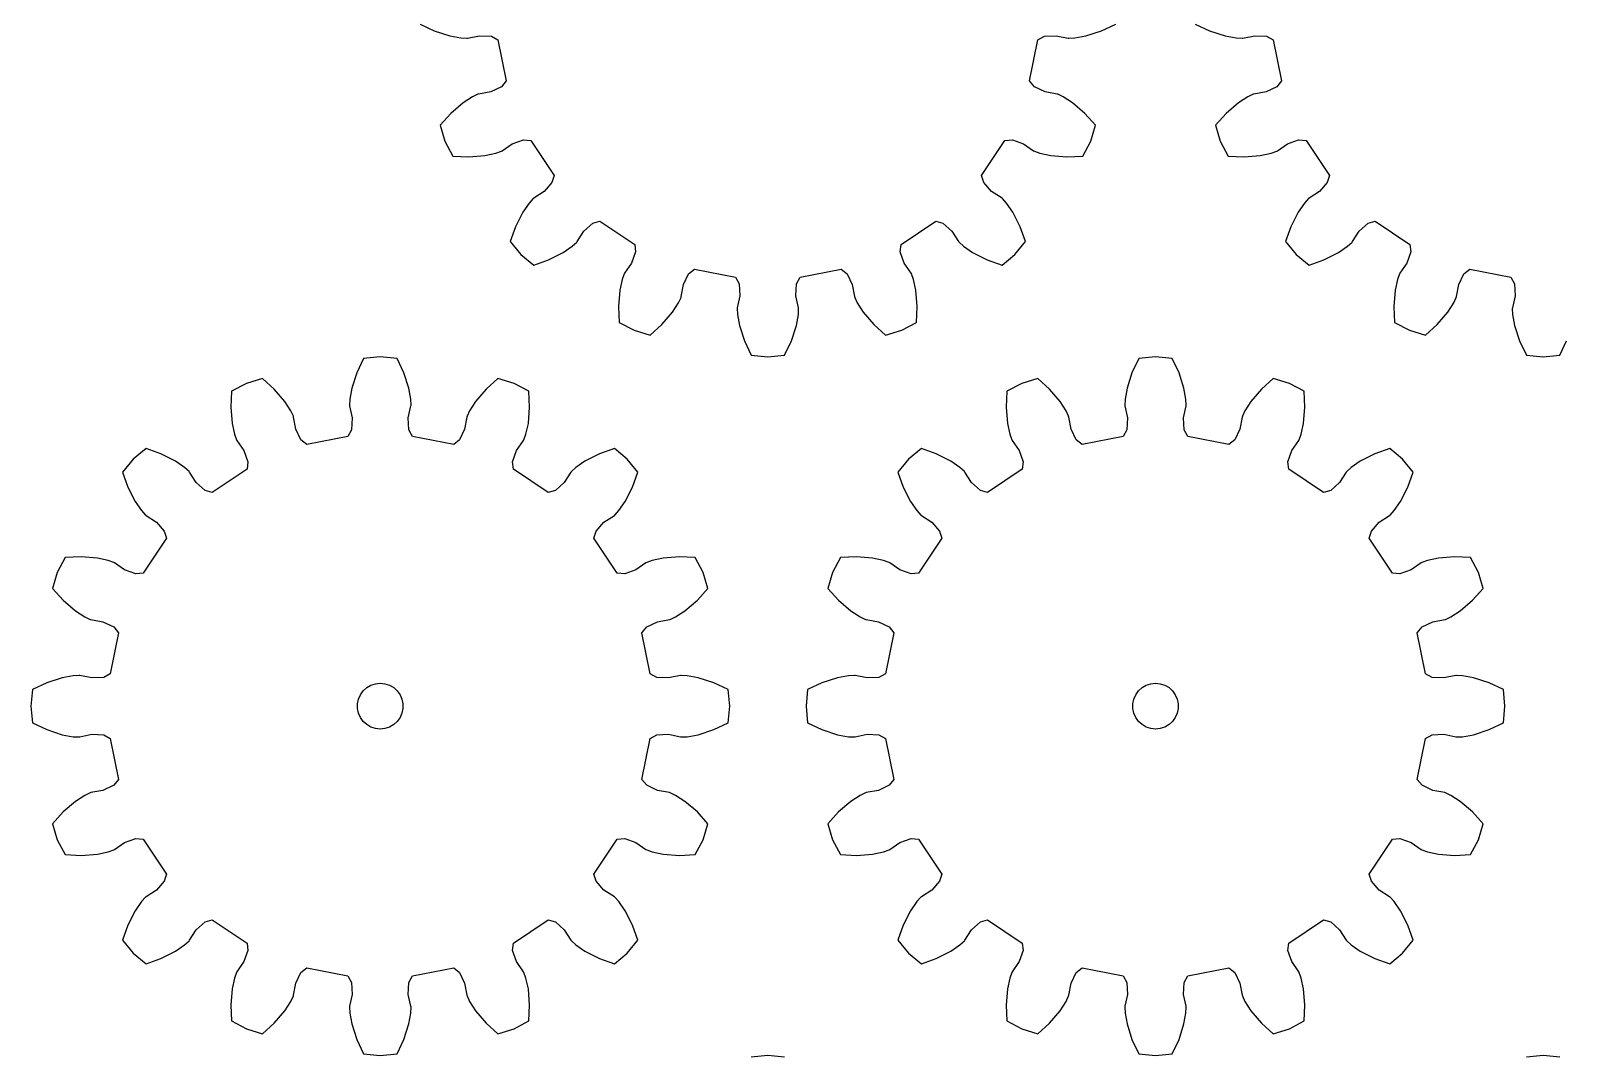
# Model space of a CAD drawing. Extents: x 0 to 198, y 0 to 229.
# Drawn here: x 0 to 100.7, y 91.6 to 158.9 of the extents above; entities that cross this region are included whole.
import ezdxf

# ---------------------------------------------------------------- set-up
doc = ezdxf.new("R2010")
doc.units = 0

msp = doc.modelspace()

# ---------------------------------------------------------------- linework, layer by layer
for p, q in [((25.53, 159.33), (26.46, 158.89)), ((70.21, 158.89), (71.15, 159.33)), ((76.36, 159.33), (77.3, 158.89)), ((26.46, 158.89), (27.48, 158.56)), ((27.48, 158.56), (28.2, 158.43)), ((28.2, 158.43), (28.59, 158.41)), ((28.59, 158.41), (28.64, 158.41)), ((28.64, 158.41), (29.43, 158.58)), ((29.43, 158.58), (30.21, 158.54)), ((30.21, 158.54), (30.63, 158.31)), ((30.63, 158.31), (31.17, 155.61)), ((65.5, 155.61), (66.04, 158.31)), ((66.04, 158.31), (66.47, 158.54)), ((66.47, 158.54), (67.25, 158.58)), ((67.25, 158.58), (68.03, 158.41)), ((68.03, 158.41), (68.08, 158.41)), ((68.08, 158.41), (68.47, 158.43)), ((68.47, 158.43), (69.19, 158.56)), ((69.19, 158.56), (70.21, 158.89)), ((77.3, 158.89), (78.32, 158.56)), ((78.32, 158.56), (79.04, 158.43)), ((79.04, 158.43), (79.43, 158.41)), ((79.43, 158.41), (79.48, 158.41)), ((79.48, 158.41), (80.26, 158.58)), ((80.26, 158.58), (81.04, 158.54)), ((81.04, 158.54), (81.47, 158.31)), ((81.47, 158.31), (82.01, 155.61)), ((30.86, 155.23), (30.16, 154.9)), ((31.17, 155.61), (30.86, 155.23)), ((65.81, 155.23), (65.5, 155.61)), ((66.51, 154.9), (65.81, 155.23)), ((81.7, 155.23), (81, 154.9)), ((82.01, 155.61), (81.7, 155.23)), ((28.35, 154.17), (27.54, 153.48)), ((28.97, 154.57), (28.35, 154.17)), ((29.32, 154.74), (28.97, 154.57)), ((29.37, 154.75), (29.32, 154.74)), ((30.16, 154.9), (29.37, 154.75)), ((67.3, 154.75), (66.51, 154.9)), ((67.35, 154.74), (67.3, 154.75)), ((67.7, 154.57), (67.35, 154.74)), ((68.32, 154.17), (67.7, 154.57)), ((69.13, 153.48), (68.32, 154.17)), ((79.19, 154.17), (78.38, 153.48)), ((79.81, 154.57), (79.19, 154.17)), ((80.16, 154.74), (79.81, 154.57)), ((80.21, 154.75), (80.16, 154.74)), ((81, 154.9), (80.21, 154.75)), ((27.54, 153.48), (26.84, 152.71)), ((69.83, 152.71), (69.13, 153.48)), ((78.38, 153.48), (77.68, 152.71)), ((26.84, 152.71), (27.16, 151.66)), ((69.51, 151.66), (69.83, 152.71)), ((77.68, 152.71), (78, 151.66)), ((27.16, 151.66), (27.68, 150.68)), ((30.91, 151.03), (31.57, 151.49)), ((31.57, 151.49), (32.31, 151.75)), ((32.31, 151.75), (32.79, 151.7)), ((32.79, 151.7), (34.32, 149.41)), ((62.35, 149.41), (63.88, 151.7)), ((63.88, 151.7), (64.37, 151.75)), ((64.37, 151.75), (65.1, 151.49)), ((65.1, 151.49), (65.76, 151.03)), ((68.99, 150.68), (69.51, 151.66)), ((78, 151.66), (78.52, 150.68)), ((81.75, 151.03), (82.41, 151.49)), ((82.41, 151.49), (83.14, 151.75)), ((83.14, 151.75), (83.63, 151.7)), ((83.63, 151.7), (85.16, 149.41)), ((27.68, 150.68), (28.72, 150.63)), ((28.72, 150.63), (29.78, 150.72)), ((29.78, 150.72), (30.5, 150.88)), ((30.5, 150.88), (30.87, 151.01)), ((30.87, 151.01), (30.91, 151.03)), ((65.76, 151.03), (65.81, 151.01)), ((65.81, 151.01), (66.17, 150.88)), ((66.17, 150.88), (66.89, 150.72)), ((66.89, 150.72), (67.95, 150.63)), ((67.95, 150.63), (68.99, 150.68)), ((78.52, 150.68), (79.56, 150.63)), ((79.56, 150.63), (80.62, 150.72)), ((80.62, 150.72), (81.34, 150.88)), ((81.34, 150.88), (81.7, 151.01)), ((81.7, 151.01), (81.75, 151.03)), ((34.32, 149.41), (34.18, 148.94)), ((62.49, 148.94), (62.35, 149.41)), ((85.16, 149.41), (85.02, 148.94)), ((33.66, 148.36), (32.99, 147.93)), ((34.18, 148.94), (33.66, 148.36)), ((63.01, 148.36), (62.49, 148.94)), ((63.69, 147.93), (63.01, 148.36)), ((84.5, 148.36), (83.82, 147.93)), ((85.02, 148.94), (84.5, 148.36)), ((32.68, 147.6), (32.27, 147)), ((32.95, 147.89), (32.68, 147.6)), ((32.99, 147.93), (32.95, 147.89)), ((63.73, 147.89), (63.69, 147.93)), ((63.99, 147.6), (63.73, 147.89)), ((64.4, 147), (63.99, 147.6)), ((83.52, 147.6), (83.11, 147)), ((83.78, 147.89), (83.52, 147.6)), ((83.82, 147.93), (83.78, 147.89)), ((31.78, 146.05), (31.43, 145.08)), ((32.27, 147), (31.78, 146.05)), ((36.27, 145.75), (36.85, 146.27)), ((36.85, 146.27), (37.32, 146.41)), ((37.32, 146.41), (39.61, 144.88)), ((57.07, 144.88), (59.36, 146.41)), ((59.36, 146.41), (59.82, 146.27)), ((59.82, 146.27), (60.4, 145.75)), ((64.89, 146.05), (64.4, 147)), ((65.24, 145.08), (64.89, 146.05)), ((82.62, 146.05), (82.27, 145.08)), ((83.11, 147), (82.62, 146.05)), ((87.11, 145.75), (87.69, 146.27)), ((87.69, 146.27), (88.15, 146.41)), ((88.15, 146.41), (90.44, 144.88)), ((31.43, 145.08), (32.13, 144.22)), ((35.51, 144.78), (35.8, 145.04)), ((35.8, 145.04), (35.84, 145.08)), ((35.84, 145.08), (36.27, 145.75)), ((60.4, 145.75), (60.84, 145.08)), ((60.84, 145.08), (60.87, 145.04)), ((60.87, 145.04), (61.16, 144.78)), ((64.54, 144.22), (65.24, 145.08)), ((82.27, 145.08), (82.97, 144.22)), ((86.35, 144.78), (86.64, 145.04)), ((86.64, 145.04), (86.67, 145.08)), ((86.67, 145.08), (87.11, 145.75)), ((32.13, 144.22), (32.98, 143.52)), ((33.96, 143.87), (34.91, 144.36)), ((34.91, 144.36), (35.51, 144.78)), ((39.66, 144.4), (39.4, 143.66)), ((39.61, 144.88), (39.66, 144.4)), ((57.02, 144.4), (57.07, 144.88)), ((57.28, 143.66), (57.02, 144.4)), ((61.16, 144.78), (61.76, 144.36)), ((61.76, 144.36), (62.71, 143.87)), ((63.69, 143.52), (64.54, 144.22)), ((82.97, 144.22), (83.82, 143.52)), ((84.8, 143.87), (85.75, 144.36)), ((85.75, 144.36), (86.35, 144.78)), ((90.49, 144.4), (90.23, 143.66)), ((90.44, 144.88), (90.49, 144.4)), ((32.98, 143.52), (33.96, 143.87)), ((38.94, 143), (38.92, 142.96)), ((39.4, 143.66), (38.94, 143)), ((43.14, 142.96), (43.52, 143.26)), ((43.52, 143.26), (46.22, 142.73)), ((50.46, 142.73), (53.15, 143.26)), ((53.15, 143.26), (53.53, 142.96)), ((57.73, 143), (57.28, 143.66)), ((57.76, 142.96), (57.73, 143)), ((62.71, 143.87), (63.69, 143.52)), ((83.82, 143.52), (84.8, 143.87)), ((89.78, 143), (89.75, 142.96)), ((90.23, 143.66), (89.78, 143)), ((93.98, 142.96), (94.36, 143.26)), ((94.36, 143.26), (97.05, 142.73)), ((38.78, 142.59), (38.63, 141.88)), ((38.92, 142.96), (38.78, 142.59)), ((42.66, 141.46), (42.8, 142.25)), ((42.8, 142.25), (43.14, 142.96)), ((46.22, 142.73), (46.45, 142.3)), ((46.45, 142.3), (46.49, 141.52)), ((50.18, 141.52), (50.22, 142.3)), ((50.22, 142.3), (50.46, 142.73)), ((53.53, 142.96), (53.87, 142.25)), ((53.87, 142.25), (54.01, 141.46)), ((57.89, 142.59), (57.76, 142.96)), ((58.04, 141.88), (57.89, 142.59)), ((89.62, 142.59), (89.47, 141.88)), ((89.75, 142.96), (89.62, 142.59)), ((93.5, 141.46), (93.64, 142.25)), ((93.64, 142.25), (93.98, 142.96)), ((97.05, 142.73), (97.29, 142.3)), ((97.29, 142.3), (97.33, 141.52)), ((38.63, 141.88), (38.54, 140.81)), ((42.08, 140.45), (42.48, 141.06)), ((42.48, 141.06), (42.65, 141.41)), ((42.65, 141.41), (42.66, 141.46)), ((46.49, 141.52), (46.32, 140.73)), ((50.35, 140.73), (50.18, 141.52)), ((54.01, 141.46), (54.03, 141.41)), ((54.03, 141.41), (54.2, 141.06)), ((54.2, 141.06), (54.59, 140.45)), ((58.13, 140.81), (58.04, 141.88)), ((89.47, 141.88), (89.38, 140.81)), ((92.92, 140.45), (93.31, 141.06)), ((93.31, 141.06), (93.48, 141.41)), ((93.48, 141.41), (93.5, 141.46)), ((97.33, 141.52), (97.16, 140.73)), ((38.54, 140.81), (38.59, 139.77)), ((41.39, 139.63), (42.08, 140.45)), ((46.32, 140.73), (46.32, 140.68)), ((46.32, 140.68), (46.34, 140.29)), ((46.34, 140.29), (46.47, 139.57)), ((50.21, 139.57), (50.34, 140.29)), ((50.34, 140.29), (50.35, 140.68)), ((50.35, 140.68), (50.35, 140.73)), ((54.59, 140.45), (55.28, 139.63)), ((58.08, 139.77), (58.13, 140.81)), ((89.38, 140.81), (89.43, 139.77)), ((92.23, 139.63), (92.92, 140.45)), ((97.16, 140.73), (97.15, 140.68)), ((97.15, 140.68), (97.17, 140.29)), ((97.17, 140.29), (97.3, 139.57)), ((38.59, 139.77), (39.57, 139.25)), ((39.57, 139.25), (40.62, 138.93)), ((40.62, 138.93), (41.39, 139.63)), ((46.47, 139.57), (46.8, 138.56)), ((49.88, 138.56), (50.21, 139.57)), ((55.28, 139.63), (56.05, 138.93)), ((56.05, 138.93), (57.11, 139.25)), ((57.11, 139.25), (58.08, 139.77)), ((89.43, 139.77), (90.4, 139.25)), ((90.4, 139.25), (91.46, 138.93)), ((91.46, 138.93), (92.23, 139.63)), ((97.3, 139.57), (97.63, 138.56)), ((46.8, 138.56), (47.24, 137.62)), ((49.43, 137.62), (49.88, 138.56)), ((97.63, 138.56), (98.08, 137.62)), ((100.27, 137.62), (100.71, 138.56)), ((21.82, 137.4), (21.38, 136.46)), ((22.92, 137.51), (21.82, 137.4)), ((24.02, 137.4), (22.92, 137.51)), ((24.46, 136.46), (24.02, 137.4)), ((47.24, 137.62), (48.34, 137.51)), ((48.34, 137.51), (49.43, 137.62)), ((72.66, 137.4), (72.21, 136.46)), ((73.75, 137.51), (72.66, 137.4)), ((74.85, 137.4), (73.75, 137.51)), ((75.3, 136.46), (74.85, 137.4)), ((98.08, 137.62), (99.17, 137.51)), ((99.17, 137.51), (100.27, 137.62)), ((15.2, 136.09), (14.15, 135.77)), ((15.97, 135.39), (15.2, 136.09)), ((21.38, 136.46), (21.05, 135.45)), ((24.79, 135.45), (24.46, 136.46)), ((30.63, 136.09), (29.86, 135.39)), ((31.69, 135.77), (30.63, 136.09)), ((66.04, 136.09), (64.98, 135.77)), ((66.81, 135.39), (66.04, 136.09)), ((72.21, 136.46), (71.89, 135.45)), ((75.62, 135.45), (75.3, 136.46)), ((81.47, 136.09), (80.7, 135.39)), ((82.53, 135.77), (81.47, 136.09)), ((13.17, 135.25), (13.12, 134.21)), ((14.15, 135.77), (13.17, 135.25)), ((16.66, 134.57), (15.97, 135.39)), ((21.05, 135.45), (20.92, 134.73)), ((24.92, 134.73), (24.79, 135.45)), ((29.86, 135.39), (29.17, 134.57)), ((32.66, 135.25), (31.69, 135.77)), ((32.71, 134.21), (32.66, 135.25)), ((64.01, 135.25), (63.96, 134.21)), ((64.98, 135.77), (64.01, 135.25)), ((67.5, 134.57), (66.81, 135.39)), ((71.89, 135.45), (71.76, 134.73)), ((75.75, 134.73), (75.62, 135.45)), ((80.7, 135.39), (80.01, 134.57)), ((83.5, 135.25), (82.53, 135.77)), ((83.55, 134.21), (83.5, 135.25)), ((13.12, 134.21), (13.21, 133.14)), ((17.06, 133.96), (16.66, 134.57)), ((17.23, 133.61), (17.06, 133.96)), ((20.92, 134.73), (20.9, 134.34)), ((20.9, 134.34), (20.9, 134.29)), ((20.9, 134.29), (21.07, 133.5)), ((24.76, 133.5), (24.93, 134.29)), ((24.94, 134.34), (24.92, 134.73)), ((24.93, 134.29), (24.94, 134.34)), ((28.78, 133.96), (28.61, 133.61)), ((29.17, 134.57), (28.78, 133.96)), ((32.63, 133.14), (32.71, 134.21)), ((63.96, 134.21), (64.05, 133.14)), ((67.9, 133.96), (67.5, 134.57)), ((68.06, 133.61), (67.9, 133.96)), ((71.76, 134.73), (71.74, 134.34)), ((71.74, 134.34), (71.74, 134.29)), ((71.74, 134.29), (71.91, 133.5)), ((75.6, 133.5), (75.77, 134.29)), ((75.77, 134.34), (75.75, 134.73)), ((75.77, 134.29), (75.77, 134.34)), ((79.61, 133.96), (79.45, 133.61)), ((80.01, 134.57), (79.61, 133.96)), ((83.46, 133.14), (83.55, 134.21)), ((13.21, 133.14), (13.37, 132.43)), ((17.24, 133.56), (17.23, 133.61)), ((17.39, 132.77), (17.24, 133.56)), ((21.07, 133.5), (21.03, 132.72)), ((24.8, 132.72), (24.76, 133.5)), ((28.59, 133.56), (28.45, 132.77)), ((28.61, 133.61), (28.59, 133.56)), ((32.47, 132.43), (32.63, 133.14)), ((64.05, 133.14), (64.2, 132.43)), ((68.08, 133.56), (68.06, 133.61)), ((68.22, 132.77), (68.08, 133.56)), ((71.91, 133.5), (71.87, 132.72)), ((75.64, 132.72), (75.6, 133.5)), ((79.43, 133.56), (79.29, 132.77)), ((79.45, 133.61), (79.43, 133.56)), ((83.31, 132.43), (83.46, 133.14)), ((13.37, 132.43), (13.5, 132.06)), ((13.5, 132.06), (13.52, 132.02)), ((13.52, 132.02), (13.98, 131.36)), ((17.72, 132.06), (17.39, 132.77)), ((18.1, 131.76), (17.72, 132.06)), ((20.8, 132.29), (18.1, 131.76)), ((21.03, 132.72), (20.8, 132.29)), ((25.04, 132.29), (24.8, 132.72)), ((27.74, 131.76), (25.04, 132.29)), ((28.11, 132.06), (27.74, 131.76)), ((28.45, 132.77), (28.11, 132.06)), ((31.86, 131.36), (32.32, 132.02)), ((32.32, 132.02), (32.34, 132.06)), ((32.34, 132.06), (32.47, 132.43)), ((64.2, 132.43), (64.33, 132.06)), ((64.33, 132.06), (64.36, 132.02)), ((64.36, 132.02), (64.81, 131.36)), ((68.56, 132.06), (68.22, 132.77)), ((68.94, 131.76), (68.56, 132.06)), ((71.64, 132.29), (68.94, 131.76)), ((71.87, 132.72), (71.64, 132.29)), ((75.87, 132.29), (75.64, 132.72)), ((78.57, 131.76), (75.87, 132.29)), ((78.95, 132.06), (78.57, 131.76)), ((79.29, 132.77), (78.95, 132.06)), ((82.7, 131.36), (83.15, 132.02)), ((83.15, 132.02), (83.18, 132.06)), ((83.18, 132.06), (83.31, 132.43)), ((7.57, 131.5), (6.71, 130.8)), ((8.54, 131.15), (7.57, 131.5)), ((9.49, 130.66), (8.54, 131.15)), ((13.98, 131.36), (14.24, 130.62)), ((31.6, 130.62), (31.86, 131.36)), ((37.29, 131.15), (36.34, 130.66)), ((38.27, 131.5), (37.29, 131.15)), ((39.12, 130.8), (38.27, 131.5)), ((58.4, 131.5), (57.55, 130.8)), ((59.38, 131.15), (58.4, 131.5)), ((60.33, 130.66), (59.38, 131.15)), ((64.81, 131.36), (65.07, 130.62)), ((82.44, 130.62), (82.7, 131.36)), ((88.13, 131.15), (87.18, 130.66)), ((89.11, 131.5), (88.13, 131.15)), ((89.96, 130.8), (89.11, 131.5)), ((6.71, 130.8), (6.01, 129.94)), ((6.01, 129.94), (6.36, 128.97)), ((10.09, 130.24), (9.49, 130.66)), ((10.38, 129.98), (10.09, 130.24)), ((10.42, 129.94), (10.38, 129.98)), ((10.85, 129.27), (10.42, 129.94)), ((14.19, 130.14), (11.9, 128.61)), ((14.24, 130.62), (14.19, 130.14)), ((31.65, 130.14), (31.6, 130.62)), ((33.94, 128.61), (31.65, 130.14)), ((35.42, 129.94), (34.99, 129.27)), ((35.45, 129.98), (35.42, 129.94)), ((35.74, 130.24), (35.45, 129.98)), ((36.34, 130.66), (35.74, 130.24)), ((39.82, 129.94), (39.12, 130.8)), ((39.47, 128.97), (39.82, 129.94)), ((57.55, 130.8), (56.85, 129.94)), ((56.85, 129.94), (57.2, 128.97)), ((60.93, 130.24), (60.33, 130.66)), ((61.22, 129.98), (60.93, 130.24)), ((61.25, 129.94), (61.22, 129.98)), ((61.69, 129.27), (61.25, 129.94)), ((65.02, 130.14), (62.74, 128.61)), ((65.07, 130.62), (65.02, 130.14)), ((82.49, 130.14), (82.44, 130.62)), ((84.77, 128.61), (82.49, 130.14)), ((86.26, 129.94), (85.82, 129.27)), ((86.29, 129.98), (86.26, 129.94)), ((86.58, 130.24), (86.29, 129.98)), ((87.18, 130.66), (86.58, 130.24)), ((90.66, 129.94), (89.96, 130.8)), ((90.31, 128.97), (90.66, 129.94)), ((6.36, 128.97), (6.85, 128.02)), ((11.43, 128.75), (10.85, 129.27)), ((34.99, 129.27), (34.41, 128.75)), ((38.99, 128.02), (39.47, 128.97)), ((57.2, 128.97), (57.69, 128.02)), ((62.27, 128.75), (61.69, 129.27)), ((85.82, 129.27), (85.24, 128.75)), ((89.82, 128.02), (90.31, 128.97)), ((6.85, 128.02), (7.27, 127.42)), ((11.9, 128.61), (11.43, 128.75)), ((34.41, 128.75), (33.94, 128.61)), ((38.57, 127.42), (38.99, 128.02)), ((57.69, 128.02), (58.1, 127.42)), ((62.74, 128.61), (62.27, 128.75)), ((85.24, 128.75), (84.77, 128.61)), ((89.41, 127.42), (89.82, 128.02)), ((7.27, 127.42), (7.53, 127.13)), ((7.53, 127.13), (7.57, 127.09)), ((7.57, 127.09), (8.24, 126.66)), ((37.59, 126.66), (38.27, 127.09)), ((38.27, 127.09), (38.31, 127.13)), ((38.31, 127.13), (38.57, 127.42)), ((58.1, 127.42), (58.37, 127.13)), ((58.37, 127.13), (58.41, 127.09)), ((58.41, 127.09), (59.08, 126.66)), ((88.43, 126.66), (89.1, 127.09)), ((89.1, 127.09), (89.14, 127.13)), ((89.14, 127.13), (89.41, 127.42)), ((8.24, 126.66), (8.76, 126.08)), ((8.76, 126.08), (8.9, 125.61)), ((36.93, 125.61), (37.07, 126.08)), ((37.07, 126.08), (37.59, 126.66)), ((59.08, 126.66), (59.6, 126.08)), ((59.6, 126.08), (59.74, 125.61)), ((87.77, 125.61), (87.91, 126.08)), ((87.91, 126.08), (88.43, 126.66)), ((8.9, 125.61), (7.37, 123.32)), ((38.46, 123.32), (36.93, 125.61)), ((59.74, 125.61), (58.21, 123.32)), ((89.3, 123.32), (87.77, 125.61)), ((2.26, 124.34), (1.74, 123.36)), ((3.3, 124.39), (2.26, 124.34)), ((4.37, 124.3), (3.3, 124.39)), ((5.08, 124.14), (4.37, 124.3)), ((5.45, 124.01), (5.08, 124.14)), ((5.49, 123.99), (5.45, 124.01)), ((6.15, 123.53), (5.49, 123.99)), ((40.34, 123.99), (39.68, 123.53)), ((40.39, 124.01), (40.34, 123.99)), ((40.76, 124.14), (40.39, 124.01)), ((41.47, 124.3), (40.76, 124.14)), ((42.54, 124.39), (41.47, 124.3)), ((43.57, 124.34), (42.54, 124.39)), ((44.09, 123.36), (43.57, 124.34)), ((53.1, 124.34), (52.58, 123.36)), ((54.14, 124.39), (53.1, 124.34)), ((55.2, 124.3), (54.14, 124.39)), ((55.92, 124.14), (55.2, 124.3)), ((56.28, 124.01), (55.92, 124.14)), ((56.33, 123.99), (56.28, 124.01)), ((56.99, 123.53), (56.33, 123.99)), ((91.18, 123.99), (90.52, 123.53)), ((91.22, 124.01), (91.18, 123.99)), ((91.59, 124.14), (91.22, 124.01)), ((92.31, 124.3), (91.59, 124.14)), ((93.37, 124.39), (92.31, 124.3)), ((94.41, 124.34), (93.37, 124.39)), ((94.93, 123.36), (94.41, 124.34)), ((1.74, 123.36), (1.42, 122.31)), ((6.89, 123.27), (6.15, 123.53)), ((7.37, 123.32), (6.89, 123.27)), ((38.95, 123.27), (38.46, 123.32)), ((39.68, 123.53), (38.95, 123.27)), ((44.41, 122.31), (44.09, 123.36)), ((52.58, 123.36), (52.26, 122.31)), ((57.73, 123.27), (56.99, 123.53)), ((58.21, 123.32), (57.73, 123.27)), ((89.78, 123.27), (89.3, 123.32)), ((90.52, 123.53), (89.78, 123.27)), ((95.25, 122.31), (94.93, 123.36)), ((1.42, 122.31), (2.12, 121.54)), ((43.72, 121.54), (44.41, 122.31)), ((52.26, 122.31), (52.96, 121.54)), ((94.55, 121.54), (95.25, 122.31)), ((2.12, 121.54), (2.94, 120.85)), ((2.94, 120.85), (3.55, 120.45)), ((42.29, 120.45), (42.9, 120.85)), ((42.9, 120.85), (43.72, 121.54)), ((52.96, 121.54), (53.77, 120.85)), ((53.77, 120.85), (54.39, 120.45)), ((93.12, 120.45), (93.74, 120.85)), ((93.74, 120.85), (94.55, 121.54)), ((3.55, 120.45), (3.9, 120.28)), ((3.9, 120.28), (3.95, 120.27)), ((3.95, 120.27), (4.74, 120.12)), ((4.74, 120.12), (5.45, 119.79)), ((40.39, 119.79), (41.09, 120.12)), ((41.09, 120.12), (41.88, 120.27)), ((41.88, 120.27), (41.93, 120.28)), ((41.93, 120.28), (42.29, 120.45)), ((54.39, 120.45), (54.74, 120.28)), ((54.74, 120.28), (54.79, 120.27)), ((54.79, 120.27), (55.58, 120.12)), ((55.58, 120.12), (56.28, 119.79)), ((91.23, 119.79), (91.93, 120.12)), ((91.93, 120.12), (92.72, 120.27)), ((92.72, 120.27), (92.77, 120.28)), ((92.77, 120.28), (93.12, 120.45)), ((5.75, 119.41), (5.22, 116.71)), ((5.45, 119.79), (5.75, 119.41)), ((40.08, 119.41), (40.39, 119.79)), ((40.62, 116.71), (40.08, 119.41)), ((56.59, 119.41), (56.05, 116.71)), ((56.28, 119.79), (56.59, 119.41)), ((90.92, 119.41), (91.23, 119.79)), ((91.46, 116.71), (90.92, 119.41)), ((1.05, 116.13), (0.11, 115.69)), ((2.06, 116.46), (1.05, 116.13)), ((2.78, 116.59), (2.06, 116.46)), ((3.17, 116.61), (2.78, 116.59)), ((3.22, 116.61), (3.17, 116.61)), ((4.01, 116.44), (3.22, 116.61)), ((4.79, 116.48), (4.01, 116.44)), ((5.22, 116.71), (4.79, 116.48)), ((21.8, 115.6), (22.04, 115.81)), ((22.04, 115.81), (22.31, 115.96)), ((22.31, 115.96), (22.61, 116.06)), ((22.61, 116.06), (22.92, 116.09)), ((22.92, 116.09), (23.23, 116.06)), ((23.23, 116.06), (23.53, 115.96)), ((23.53, 115.96), (23.8, 115.81)), ((23.8, 115.81), (24.03, 115.6)), ((41.05, 116.48), (40.62, 116.71)), ((41.83, 116.44), (41.05, 116.48)), ((42.61, 116.61), (41.83, 116.44)), ((42.66, 116.61), (42.61, 116.61)), ((43.05, 116.59), (42.66, 116.61)), ((43.77, 116.46), (43.05, 116.59)), ((44.79, 116.13), (43.77, 116.46)), ((45.73, 115.69), (44.79, 116.13)), ((51.88, 116.13), (50.94, 115.69)), ((52.9, 116.46), (51.88, 116.13)), ((53.62, 116.59), (52.9, 116.46)), ((54.01, 116.61), (53.62, 116.59)), ((54.06, 116.61), (54.01, 116.61)), ((54.85, 116.44), (54.06, 116.61)), ((55.62, 116.48), (54.85, 116.44)), ((56.05, 116.71), (55.62, 116.48)), ((72.64, 115.6), (72.87, 115.81)), ((72.87, 115.81), (73.14, 115.96)), ((73.14, 115.96), (73.44, 116.06)), ((73.44, 116.06), (73.75, 116.09)), ((73.75, 116.09), (74.07, 116.06)), ((74.07, 116.06), (74.37, 115.96)), ((74.37, 115.96), (74.64, 115.81)), ((74.64, 115.81), (74.87, 115.6)), ((91.89, 116.48), (91.46, 116.71)), ((92.66, 116.44), (91.89, 116.48)), ((93.45, 116.61), (92.66, 116.44)), ((93.5, 116.61), (93.45, 116.61)), ((93.89, 116.59), (93.5, 116.61)), ((94.61, 116.46), (93.89, 116.59)), ((95.63, 116.13), (94.61, 116.46)), ((96.57, 115.69), (95.63, 116.13)), ((0.11, 115.69), (0, 114.59)), ((21.43, 114.75), (21.49, 115.06)), ((21.49, 115.06), (21.62, 115.34)), ((21.62, 115.34), (21.8, 115.6)), ((24.03, 115.6), (24.22, 115.34)), ((24.22, 115.34), (24.34, 115.06)), ((24.34, 115.06), (24.41, 114.75)), ((45.84, 114.59), (45.73, 115.69)), ((50.94, 115.69), (50.84, 114.59)), ((72.26, 114.75), (72.33, 115.06)), ((72.33, 115.06), (72.46, 115.34)), ((72.46, 115.34), (72.64, 115.6)), ((74.87, 115.6), (75.05, 115.34)), ((75.05, 115.34), (75.18, 115.06)), ((75.18, 115.06), (75.25, 114.75)), ((96.67, 114.59), (96.57, 115.69)), ((0, 114.59), (0.11, 113.49)), ((21.43, 114.43), (21.43, 114.75)), ((21.49, 114.13), (21.43, 114.43)), ((21.62, 113.84), (21.49, 114.13)), ((21.8, 113.59), (21.62, 113.84)), ((24.22, 113.84), (24.03, 113.59)), ((24.34, 114.13), (24.22, 113.84)), ((24.41, 114.43), (24.34, 114.13)), ((24.41, 114.75), (24.41, 114.43)), ((45.73, 113.49), (45.84, 114.59)), ((50.84, 114.59), (50.94, 113.49)), ((72.26, 114.43), (72.26, 114.75)), ((72.33, 114.13), (72.26, 114.43)), ((72.46, 113.84), (72.33, 114.13)), ((72.64, 113.59), (72.46, 113.84)), ((75.05, 113.84), (74.87, 113.59)), ((75.18, 114.13), (75.05, 113.84)), ((75.25, 114.43), (75.18, 114.13)), ((75.25, 114.75), (75.25, 114.43)), ((96.57, 113.49), (96.67, 114.59)), ((0.11, 113.49), (1.05, 113.05)), ((1.05, 113.05), (2.06, 112.72)), ((22.04, 113.38), (21.8, 113.59)), ((22.31, 113.22), (22.04, 113.38)), ((22.61, 113.12), (22.31, 113.22)), ((22.92, 113.09), (22.61, 113.12)), ((23.23, 113.12), (22.92, 113.09)), ((23.53, 113.22), (23.23, 113.12)), ((23.8, 113.38), (23.53, 113.22)), ((24.03, 113.59), (23.8, 113.38)), ((43.77, 112.72), (44.79, 113.05)), ((44.79, 113.05), (45.73, 113.49)), ((50.94, 113.49), (51.88, 113.05)), ((51.88, 113.05), (52.9, 112.72)), ((72.87, 113.38), (72.64, 113.59)), ((73.14, 113.22), (72.87, 113.38)), ((73.44, 113.12), (73.14, 113.22)), ((73.75, 113.09), (73.44, 113.12)), ((74.07, 113.12), (73.75, 113.09)), ((74.37, 113.22), (74.07, 113.12)), ((74.64, 113.38), (74.37, 113.22)), ((74.87, 113.59), (74.64, 113.38)), ((94.61, 112.72), (95.63, 113.05)), ((95.63, 113.05), (96.57, 113.49)), ((2.06, 112.72), (2.78, 112.59)), ((2.78, 112.59), (3.17, 112.57)), ((3.17, 112.57), (3.22, 112.58)), ((3.22, 112.58), (4.01, 112.75)), ((4.01, 112.75), (4.79, 112.71)), ((4.79, 112.71), (5.22, 112.47)), ((5.22, 112.47), (5.75, 109.77)), ((40.08, 109.77), (40.62, 112.47)), ((40.62, 112.47), (41.05, 112.71)), ((41.05, 112.71), (41.83, 112.75)), ((41.83, 112.75), (42.61, 112.58)), ((42.61, 112.58), (42.66, 112.57)), ((42.66, 112.57), (43.05, 112.59)), ((43.05, 112.59), (43.77, 112.72)), ((52.9, 112.72), (53.62, 112.59)), ((53.62, 112.59), (54.01, 112.57)), ((54.01, 112.57), (54.06, 112.58)), ((54.06, 112.58), (54.85, 112.75)), ((54.85, 112.75), (55.62, 112.71)), ((55.62, 112.71), (56.05, 112.47)), ((56.05, 112.47), (56.59, 109.77)), ((90.92, 109.77), (91.46, 112.47)), ((91.46, 112.47), (91.89, 112.71)), ((91.89, 112.71), (92.66, 112.75)), ((92.66, 112.75), (93.45, 112.58)), ((93.45, 112.58), (93.5, 112.57)), ((93.5, 112.57), (93.89, 112.59)), ((93.89, 112.59), (94.61, 112.72)), ((5.75, 109.77), (5.45, 109.4)), ((40.39, 109.4), (40.08, 109.77)), ((56.59, 109.77), (56.28, 109.4)), ((91.23, 109.4), (90.92, 109.77)), ((3.9, 108.9), (3.55, 108.73)), ((3.95, 108.92), (3.9, 108.9)), ((4.74, 109.06), (3.95, 108.92)), ((5.45, 109.4), (4.74, 109.06)), ((41.09, 109.06), (40.39, 109.4)), ((41.88, 108.92), (41.09, 109.06)), ((41.93, 108.9), (41.88, 108.92)), ((42.29, 108.73), (41.93, 108.9)), ((54.74, 108.9), (54.39, 108.73)), ((54.79, 108.92), (54.74, 108.9)), ((55.58, 109.06), (54.79, 108.92)), ((56.28, 109.4), (55.58, 109.06)), ((91.93, 109.06), (91.23, 109.4)), ((92.72, 108.92), (91.93, 109.06)), ((92.77, 108.9), (92.72, 108.92)), ((93.12, 108.73), (92.77, 108.9)), ((2.94, 108.34), (2.12, 107.65)), ((3.55, 108.73), (2.94, 108.34)), ((42.9, 108.34), (42.29, 108.73)), ((43.72, 107.65), (42.9, 108.34)), ((53.77, 108.34), (52.96, 107.65)), ((54.39, 108.73), (53.77, 108.34)), ((93.74, 108.34), (93.12, 108.73)), ((94.55, 107.65), (93.74, 108.34)), ((2.12, 107.65), (1.42, 106.88)), ((1.42, 106.88), (1.74, 105.82)), ((44.41, 106.88), (43.72, 107.65)), ((44.09, 105.82), (44.41, 106.88)), ((52.96, 107.65), (52.26, 106.88)), ((52.26, 106.88), (52.58, 105.82)), ((95.25, 106.88), (94.55, 107.65)), ((94.93, 105.82), (95.25, 106.88)), ((1.74, 105.82), (2.26, 104.85)), ((6.15, 105.65), (6.89, 105.91)), ((6.89, 105.91), (7.37, 105.86)), ((7.37, 105.86), (8.9, 103.57)), ((36.93, 103.57), (38.46, 105.86)), ((38.46, 105.86), (38.95, 105.91)), ((38.95, 105.91), (39.68, 105.65)), ((43.57, 104.85), (44.09, 105.82)), ((52.58, 105.82), (53.1, 104.85)), ((56.99, 105.65), (57.73, 105.91)), ((57.73, 105.91), (58.21, 105.86)), ((58.21, 105.86), (59.74, 103.57)), ((87.77, 103.57), (89.3, 105.86)), ((89.3, 105.86), (89.78, 105.91)), ((89.78, 105.91), (90.52, 105.65)), ((94.41, 104.85), (94.93, 105.82)), ((2.26, 104.85), (3.3, 104.8)), ((3.3, 104.8), (4.37, 104.88)), ((4.37, 104.88), (5.08, 105.04)), ((5.08, 105.04), (5.45, 105.17)), ((5.45, 105.17), (5.49, 105.19)), ((5.49, 105.19), (6.15, 105.65)), ((39.68, 105.65), (40.34, 105.19)), ((40.34, 105.19), (40.39, 105.17)), ((40.39, 105.17), (40.76, 105.04)), ((40.76, 105.04), (41.47, 104.88)), ((41.47, 104.88), (42.54, 104.8)), ((42.54, 104.8), (43.57, 104.85)), ((53.1, 104.85), (54.14, 104.8)), ((54.14, 104.8), (55.2, 104.88)), ((55.2, 104.88), (55.92, 105.04)), ((55.92, 105.04), (56.28, 105.17)), ((56.28, 105.17), (56.33, 105.19)), ((56.33, 105.19), (56.99, 105.65)), ((90.52, 105.65), (91.18, 105.19)), ((91.18, 105.19), (91.22, 105.17)), ((91.22, 105.17), (91.59, 105.04)), ((91.59, 105.04), (92.31, 104.88)), ((92.31, 104.88), (93.37, 104.8)), ((93.37, 104.8), (94.41, 104.85)), ((8.76, 103.1), (8.24, 102.52)), ((8.9, 103.57), (8.76, 103.1)), ((37.07, 103.1), (36.93, 103.57)), ((37.59, 102.52), (37.07, 103.1)), ((59.6, 103.1), (59.08, 102.52)), ((59.74, 103.57), (59.6, 103.1)), ((87.91, 103.1), (87.77, 103.57)), ((88.43, 102.52), (87.91, 103.1)), ((7.27, 101.77), (6.85, 101.17)), ((7.53, 102.06), (7.27, 101.77)), ((7.57, 102.09), (7.53, 102.06)), ((8.24, 102.52), (7.57, 102.09)), ((38.27, 102.09), (37.59, 102.52)), ((38.31, 102.06), (38.27, 102.09)), ((38.57, 101.77), (38.31, 102.06)), ((38.99, 101.17), (38.57, 101.77)), ((58.1, 101.77), (57.69, 101.17)), ((58.37, 102.06), (58.1, 101.77)), ((58.41, 102.09), (58.37, 102.06)), ((59.08, 102.52), (58.41, 102.09)), ((89.1, 102.09), (88.43, 102.52)), ((89.14, 102.06), (89.1, 102.09)), ((89.41, 101.77), (89.14, 102.06)), ((89.82, 101.17), (89.41, 101.77)), ((6.85, 101.17), (6.36, 100.22)), ((39.47, 100.22), (38.99, 101.17)), ((57.69, 101.17), (57.2, 100.22)), ((90.31, 100.22), (89.82, 101.17)), ((6.36, 100.22), (6.01, 99.24)), ((10.42, 99.24), (10.85, 99.92)), ((10.85, 99.92), (11.43, 100.44)), ((11.43, 100.44), (11.9, 100.58)), ((11.9, 100.58), (14.19, 99.05)), ((31.65, 99.05), (33.94, 100.58)), ((33.94, 100.58), (34.41, 100.44)), ((34.41, 100.44), (34.99, 99.92)), ((34.99, 99.92), (35.42, 99.24)), ((39.82, 99.24), (39.47, 100.22)), ((57.2, 100.22), (56.85, 99.24)), ((61.25, 99.24), (61.69, 99.92)), ((61.69, 99.92), (62.27, 100.44)), ((62.27, 100.44), (62.74, 100.58)), ((62.74, 100.58), (65.02, 99.05)), ((82.49, 99.05), (84.77, 100.58)), ((84.77, 100.58), (85.24, 100.44)), ((85.24, 100.44), (85.82, 99.92)), ((85.82, 99.92), (86.26, 99.24)), ((90.66, 99.24), (90.31, 100.22)), ((6.01, 99.24), (6.71, 98.39)), ((9.49, 98.52), (10.09, 98.94)), ((10.09, 98.94), (10.38, 99.2)), ((10.38, 99.2), (10.42, 99.24)), ((14.19, 99.05), (14.24, 98.56)), ((31.6, 98.56), (31.65, 99.05)), ((35.42, 99.24), (35.45, 99.2)), ((35.45, 99.2), (35.74, 98.94)), ((35.74, 98.94), (36.34, 98.52)), ((39.12, 98.39), (39.82, 99.24)), ((56.85, 99.24), (57.55, 98.39)), ((60.33, 98.52), (60.93, 98.94)), ((60.93, 98.94), (61.22, 99.2)), ((61.22, 99.2), (61.25, 99.24)), ((65.02, 99.05), (65.07, 98.56)), ((82.44, 98.56), (82.49, 99.05)), ((86.26, 99.24), (86.29, 99.2)), ((86.29, 99.2), (86.58, 98.94)), ((86.58, 98.94), (87.18, 98.52)), ((89.96, 98.39), (90.66, 99.24)), ((6.71, 98.39), (7.57, 97.69)), ((7.57, 97.69), (8.54, 98.04)), ((8.54, 98.04), (9.49, 98.52)), ((13.98, 97.83), (13.52, 97.17)), ((14.24, 98.56), (13.98, 97.83)), ((31.86, 97.83), (31.6, 98.56)), ((32.32, 97.17), (31.86, 97.83)), ((36.34, 98.52), (37.29, 98.04)), ((37.29, 98.04), (38.27, 97.69)), ((38.27, 97.69), (39.12, 98.39)), ((57.55, 98.39), (58.4, 97.69)), ((58.4, 97.69), (59.38, 98.04)), ((59.38, 98.04), (60.33, 98.52)), ((64.81, 97.83), (64.36, 97.17)), ((65.07, 98.56), (64.81, 97.83)), ((82.7, 97.83), (82.44, 98.56)), ((83.15, 97.17), (82.7, 97.83)), ((87.18, 98.52), (88.13, 98.04)), ((88.13, 98.04), (89.11, 97.69)), ((89.11, 97.69), (89.96, 98.39)), ((13.37, 96.75), (13.21, 96.04)), ((13.5, 97.12), (13.37, 96.75)), ((13.52, 97.17), (13.5, 97.12)), ((17.39, 96.42), (17.72, 97.12)), ((17.72, 97.12), (18.1, 97.43)), ((18.1, 97.43), (20.8, 96.89)), ((20.8, 96.89), (21.03, 96.46)), ((24.8, 96.46), (25.04, 96.89)), ((25.04, 96.89), (27.74, 97.43)), ((27.74, 97.43), (28.11, 97.12)), ((28.11, 97.12), (28.45, 96.42)), ((32.34, 97.12), (32.32, 97.17)), ((32.47, 96.75), (32.34, 97.12)), ((32.63, 96.04), (32.47, 96.75)), ((64.2, 96.75), (64.05, 96.04)), ((64.33, 97.12), (64.2, 96.75)), ((64.36, 97.17), (64.33, 97.12)), ((68.22, 96.42), (68.56, 97.12)), ((68.56, 97.12), (68.94, 97.43)), ((68.94, 97.43), (71.64, 96.89)), ((71.64, 96.89), (71.87, 96.46)), ((75.64, 96.46), (75.87, 96.89)), ((75.87, 96.89), (78.57, 97.43)), ((78.57, 97.43), (78.95, 97.12)), ((78.95, 97.12), (79.29, 96.42)), ((83.18, 97.12), (83.15, 97.17)), ((83.31, 96.75), (83.18, 97.12)), ((83.46, 96.04), (83.31, 96.75)), ((13.21, 96.04), (13.12, 94.97)), ((17.24, 95.63), (17.39, 96.42)), ((21.07, 95.68), (20.9, 94.9)), ((21.03, 96.46), (21.07, 95.68)), ((24.76, 95.68), (24.8, 96.46)), ((24.93, 94.9), (24.76, 95.68)), ((28.45, 96.42), (28.59, 95.63)), ((32.71, 94.97), (32.63, 96.04)), ((64.05, 96.04), (63.96, 94.97)), ((68.08, 95.63), (68.22, 96.42)), ((71.91, 95.68), (71.74, 94.9)), ((71.87, 96.46), (71.91, 95.68)), ((75.6, 95.68), (75.64, 96.46)), ((75.77, 94.9), (75.6, 95.68)), ((79.29, 96.42), (79.43, 95.63)), ((83.55, 94.97), (83.46, 96.04)), ((13.12, 94.97), (13.17, 93.94)), ((16.66, 94.61), (17.06, 95.22)), ((17.06, 95.22), (17.23, 95.58)), ((17.23, 95.58), (17.24, 95.63)), ((20.9, 94.9), (20.9, 94.85)), ((20.9, 94.85), (20.92, 94.46)), ((24.92, 94.46), (24.94, 94.85)), ((24.94, 94.85), (24.93, 94.9)), ((28.59, 95.63), (28.61, 95.58)), ((28.61, 95.58), (28.78, 95.22)), ((28.78, 95.22), (29.17, 94.61)), ((32.66, 93.94), (32.71, 94.97)), ((63.96, 94.97), (64.01, 93.94)), ((67.5, 94.61), (67.9, 95.22)), ((67.9, 95.22), (68.06, 95.58)), ((68.06, 95.58), (68.08, 95.63)), ((71.74, 94.9), (71.74, 94.85)), ((71.74, 94.85), (71.76, 94.46)), ((75.75, 94.46), (75.77, 94.85)), ((75.77, 94.85), (75.77, 94.9)), ((79.43, 95.63), (79.45, 95.58)), ((79.45, 95.58), (79.61, 95.22)), ((79.61, 95.22), (80.01, 94.61)), ((83.5, 93.94), (83.55, 94.97)), ((13.17, 93.94), (14.15, 93.42)), ((15.2, 93.1), (15.97, 93.79)), ((15.97, 93.79), (16.66, 94.61)), ((20.92, 94.46), (21.05, 93.74)), ((21.05, 93.74), (21.38, 92.72)), ((24.46, 92.72), (24.79, 93.74)), ((24.79, 93.74), (24.92, 94.46)), ((29.17, 94.61), (29.86, 93.79)), ((29.86, 93.79), (30.63, 93.1)), ((31.69, 93.42), (32.66, 93.94)), ((64.01, 93.94), (64.98, 93.42)), ((66.04, 93.1), (66.81, 93.79)), ((66.81, 93.79), (67.5, 94.61)), ((71.76, 94.46), (71.89, 93.74)), ((71.89, 93.74), (72.21, 92.72)), ((75.3, 92.72), (75.62, 93.74)), ((75.62, 93.74), (75.75, 94.46)), ((80.01, 94.61), (80.7, 93.79)), ((80.7, 93.79), (81.47, 93.1)), ((82.53, 93.42), (83.5, 93.94)), ((14.15, 93.42), (15.2, 93.1)), ((21.38, 92.72), (21.82, 91.78)), ((24.02, 91.78), (24.46, 92.72)), ((30.63, 93.1), (31.69, 93.42)), ((64.98, 93.42), (66.04, 93.1)), ((72.21, 92.72), (72.66, 91.78)), ((74.85, 91.78), (75.3, 92.72)), ((81.47, 93.1), (82.53, 93.42)), ((21.82, 91.78), (22.92, 91.67)), ((22.92, 91.67), (24.02, 91.78)), ((48.34, 91.67), (47.24, 91.57)), ((49.43, 91.57), (48.34, 91.67)), ((72.66, 91.78), (73.75, 91.67)), ((73.75, 91.67), (74.85, 91.78)), ((99.17, 91.67), (98.08, 91.57)), ((100.27, 91.57), (99.17, 91.67))]:
    msp.add_line(p, q)

doc.saveas('drawing.dxf')
